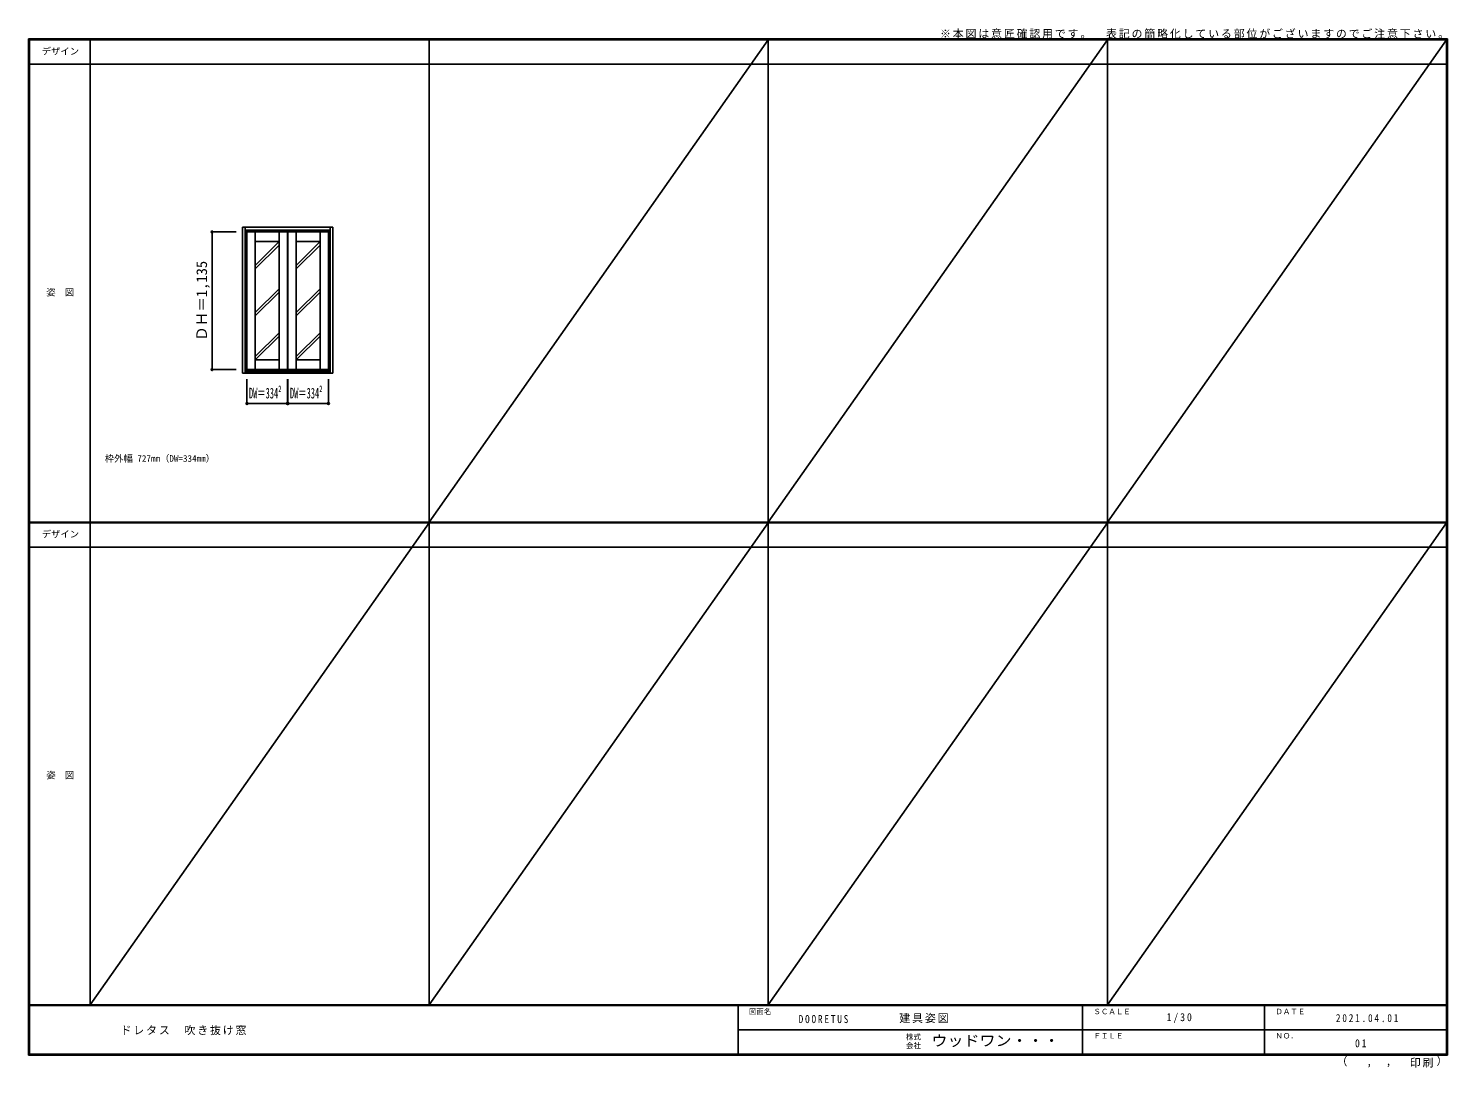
# Model space of a CAD drawing. Units: millimetres, scale not verified. Extents: x -6000 to 5700, y -4307 to 4260.
import ezdxf
from ezdxf.enums import TextEntityAlignment as Align

# ---------------------------------------------------------------- set-up
doc = ezdxf.new("R2010")
doc.units = ezdxf.units.MM
doc.header["$LTSCALE"] = 30
doc.header["$PDMODE"] = 32
doc.header["$PDSIZE"] = 15
for name, color, linetype in [('0-2_扉', 7, 'Continuous'), ('0-3_仕上げ', 7, 'Continuous'), ('0-4_枠', 3, 'Continuous'), ('0-A_文字', 7, 'Continuous'), ('0-B_寸法', 7, 'Continuous'), ('0-C_ハッチ', 4, 'Continuous'), ('F-1_枠', 6, 'Continuous'), ('F-A_文字', 7, 'Continuous')]:
    doc.layers.add(name, color=color, linetype=linetype)
doc.styles.add('ＭＳ ゴシック', font='')
doc.styles.get('ＭＳ ゴシック').set_extended_font_data('MS Gothic')

msp = doc.modelspace()

# ---------------------------------------------------------------- linework, layer by layer
at = {"layer": '0-2_扉'}
for p, q in [((-4198.5, 2582), (-4198.5, 1447)), ((-3860.5, 2582), (-3860.5, 1447)), ((-3860.5, 2582), (-3526.5, 2582)), ((-3526.5, 2582), (-3526.5, 1447)), ((-4198.5, 1447), (-3864.5, 1447)), ((-3860.5, 1447), (-3526.5, 1447))]:
    msp.add_line(p, q, dxfattribs=at)
at = {"layer": '0-2_扉', "color": 3}
msp.add_line((-4198.5, 1447), (-3864.5, 1447), dxfattribs=at)
at = {"layer": '0-2_扉'}
msp.add_lwpolyline([(-4198.5, 2582), (-3864.5, 2582), (-3864.5, 1447)], dxfattribs=at)
at = {"layer": '0-3_仕上げ'}
for p, q in [((-4129.5, 2582), (-4129.5, 1447)), ((-3933.5, 2582), (-3933.5, 1447)), ((-3791.5, 2582), (-3791.5, 1447)), ((-3595.5, 2582), (-3595.5, 1447)), ((-4129.5, 2502), (-3933.5, 2502)), ((-3791.5, 2502), (-3595.5, 2502)), ((-4129.5, 1527), (-3933.5, 1527)), ((-3791.5, 1527), (-3595.5, 1527))]:
    msp.add_line(p, q, dxfattribs=at)
at = {"layer": '0-4_枠'}
for p, q in [((-4236, 2621), (-3489, 2621)), ((-4236, 2621), (-4236, 1418)), ((-4212, 2621), (-4212, 1418)), ((-4212, 2597), (-3513, 2597)), ((-4202, 2597), (-4202, 1432)), ((-4202, 2587), (-3523, 2587)), ((-3523, 1432), (-3523, 2597)), ((-3513, 2621), (-3513, 1418)), ((-3489, 2621), (-3489, 1418)), ((-4236, 1418), (-3489, 1418)), ((-4212, 1432), (-3513, 1432)), ((-4202, 1442), (-3523, 1442))]:
    msp.add_line(p, q, dxfattribs=at)
at = {"layer": '0-B_寸法', "color": 4}
for p, q in [((-4486, 1447), (-4486, 2582)), ((-4486, 2582), (-4286, 2582)), ((-4486, 1447), (-4286, 1447)), ((-4198.5, 1168), (-4198.5, 1368)), ((-3860.5, 1168), (-3860.5, 1368)), ((-3526.5, 1168), (-3526.5, 1368)), ((-3860.5, 1168), (-3526.5, 1168))]:
    msp.add_line(p, q, dxfattribs=at)
msp.add_lwpolyline([(-4198.5, 1168), (-3864.5, 1168), (-3864.5, 1368)], dxfattribs=at)
at = {"layer": '0-B_寸法'}
for p in [(-4486, 2582), (-4486, 1447), (-4198.5, 1168), (-3864.5, 1168), (-3860.5, 1168), (-3526.5, 1168)]:
    msp.add_point(p, dxfattribs=at)
at = {"layer": '0-C_ハッチ'}
for p, q in [((-3933.5, 2502), (-4129.5, 2306)), ((-3933.5, 2473.72), (-4129.5, 2277.72)), ((-3595.5, 2502), (-3791.5, 2306)), ((-3595.5, 2473.72), (-3791.5, 2277.72)), ((-3933.5, 2114.5), (-4129.5, 1918.5)), ((-3595.5, 2114.5), (-3791.5, 1918.5)), ((-3933.5, 2086.22), (-4129.5, 1890.22)), ((-3595.5, 2086.22), (-3791.5, 1890.22)), ((-3933.5, 1751.28), (-4129.5, 1555.28)), ((-3933.5, 1723), (-4129.5, 1527)), ((-3595.5, 1751.28), (-3791.5, 1555.28)), ((-3595.5, 1723), (-3791.5, 1527))]:
    msp.add_line(p, q, dxfattribs=at)
at = {"layer": 'F-1_枠'}
for p, q in [((-6000, 4175), (5700, 4175)), ((-6000, 4175), (-6000, -4205)), ((-6000, 4170), (5700, 4170)), ((-6000, 4165), (5700, 4165)), ((-5995, 4175), (-5995, -4205)), ((-5990, 4175), (-5990, -4205)), ((-5490, 4175), (-5490, -3790)), ((-2695, 4175), (-2695, -3790)), ((100, -3790), (100, 4175)), ((2895, 4175), (2895, -3790)), ((5690, 4175), (5690, -4205)), ((5695, 4175), (5695, -4205)), ((5700, 4175), (5700, -4205)), ((-6000, 3965), (5700, 3965)), ((-6000, 190.5), (5700, 190.5)), ((-6000, 187.5), (5700, 187.5)), ((-6000, 184.5), (5700, 184.5)), ((-6000, -15.5), (5700, -15.5)), ((5700, -3790), (-6000, -3790)), ((5700, -3795), (-6000, -3795)), ((-150, -3795), (-150, -4195)), ((2690, -3795), (2690, -4195)), ((4190, -3795), (4190, -4195)), ((-150, -3995), (5690, -3995.01)), ((5700, -4195), (-6000, -4195)), ((5700, -4200), (-6000, -4200)), ((5700, -4205), (-6000, -4205))]:
    msp.add_line(p, q, dxfattribs=at)
at = {"layer": 'F-A_文字'}
for p, q in [((-2695, 190.5), (100, 4165)), ((100, 190.5), (2895, 4165)), ((2895, 190.5), (5690, 4165)), ((-5490, -3790), (-2695, 184.5)), ((-2695, -3790), (100, 184.5)), ((100, -3790), (2895, 184.5)), ((2895, -3790), (5690, 184.5))]:
    msp.add_line(p, q, dxfattribs=at)

# ---------------------------------------------------------------- texts
at = {"layer": '0-A_文字', "style": 'ＭＳ ゴシック'}
msp.add_text('枠外幅 727mm（DW=334mm）', height=54.99, dxfattribs=at).set_placement((-5370, 670.5), align=Align.BOTTOM_LEFT)
at = {"layer": '0-A_文字', "insert": (1515, 4175), "char_height": 65.98, "attachment_point": 7, "style": 'ＭＳ ゴシック'}
msp.add_mtext('\\T1.17;※本図は意匠確認用です。\u3000表記の簡略化している部位がございますのでご注意下さい。', dxfattribs=at)
at = {"layer": '0-B_寸法', "style": 'ＭＳ ゴシック'}
msp.add_text('ＤＨ＝1,135', height=87.98, rotation=90, dxfattribs=at).set_placement((-4501, 1684.5), align=Align.BOTTOM_LEFT)
at = {"layer": '0-B_寸法', "style": 'ＭＳ ゴシック', "width": 0.55}
for p in [(-4181.5, 1183), (-3843.5, 1183)]:
    msp.add_text('DW＝334²', height=87.98, dxfattribs=at).set_placement(p, align=Align.BOTTOM_LEFT)
at = {"layer": 'F-A_文字', "style": 'ＭＳ ゴシック'}
for s, height, p in [('デザイン', 54.99, (-5890, 4027.5)), ('姿\u3000図', 54.99, (-5852.5, 2040.25)), ('デザイン', 54.99, (-5890, 47)), ('姿\u3000図', 54.99, (-5852.5, -1940.25)), ('図面名', 43.99, (-60, -3880)), ('ＳＣＡＬＥ', 43.99, (2780, -3880)), ('ＤＡＴＥ', 43.99, (4280, -3880)), ('株式', 43.99, (1235, -4089)), ('ＦＩＬＥ', 43.99, (2780, -4080)), ('ＮＯ．', 43.99, (4280, -4080)), ('会社', 43.99, (1235, -4161)), ('（', 65.98, (4784.03, -4308.31)), ('）', 65.98, (5608.4, -4304.13)), (',', 65.98, (5031.28, -4308.31)), (',', 65.98, (5190.2, -4305.53))]:
    msp.add_text(s, height=height, dxfattribs=at).set_placement(p, align=Align.BOTTOM_LEFT)
at = {"layer": 'F-A_文字', "style": 'ＭＳ ゴシック', "width": 1.1}
msp.add_text('ウッドワン・・・', height=87.98, dxfattribs=at).set_placement((1445, -4155), align=Align.BOTTOM_LEFT)
at = {"layer": 'F-A_文字', "char_height": 65.98, "attachment_point": 7, "style": 'ＭＳ ゴシック'}
for s, insert in [('\\T1.17;建具姿図', (1180.42, -3940)), ('\\T1.38;\\W0.9;1/30', (3383.75, -3940)), ('\\T1.17;ドレタス\u3000吹き抜け窓', (-5240, -4040)), ('\\T1.39;\\W0.85;DOORETUS', (350, -3940.79)), ('\\T1.39;\\W0.85;2021.04.01', (4778.75, -3932.5)), ('\\T1.36;\\W0.9;01', (4936.25, -4140)), ('\\T1.17;印刷', (5388.15, -4306.92))]:
    msp.add_mtext(s, dxfattribs=dict(at, insert=insert))

doc.saveas('drawing.dxf')
